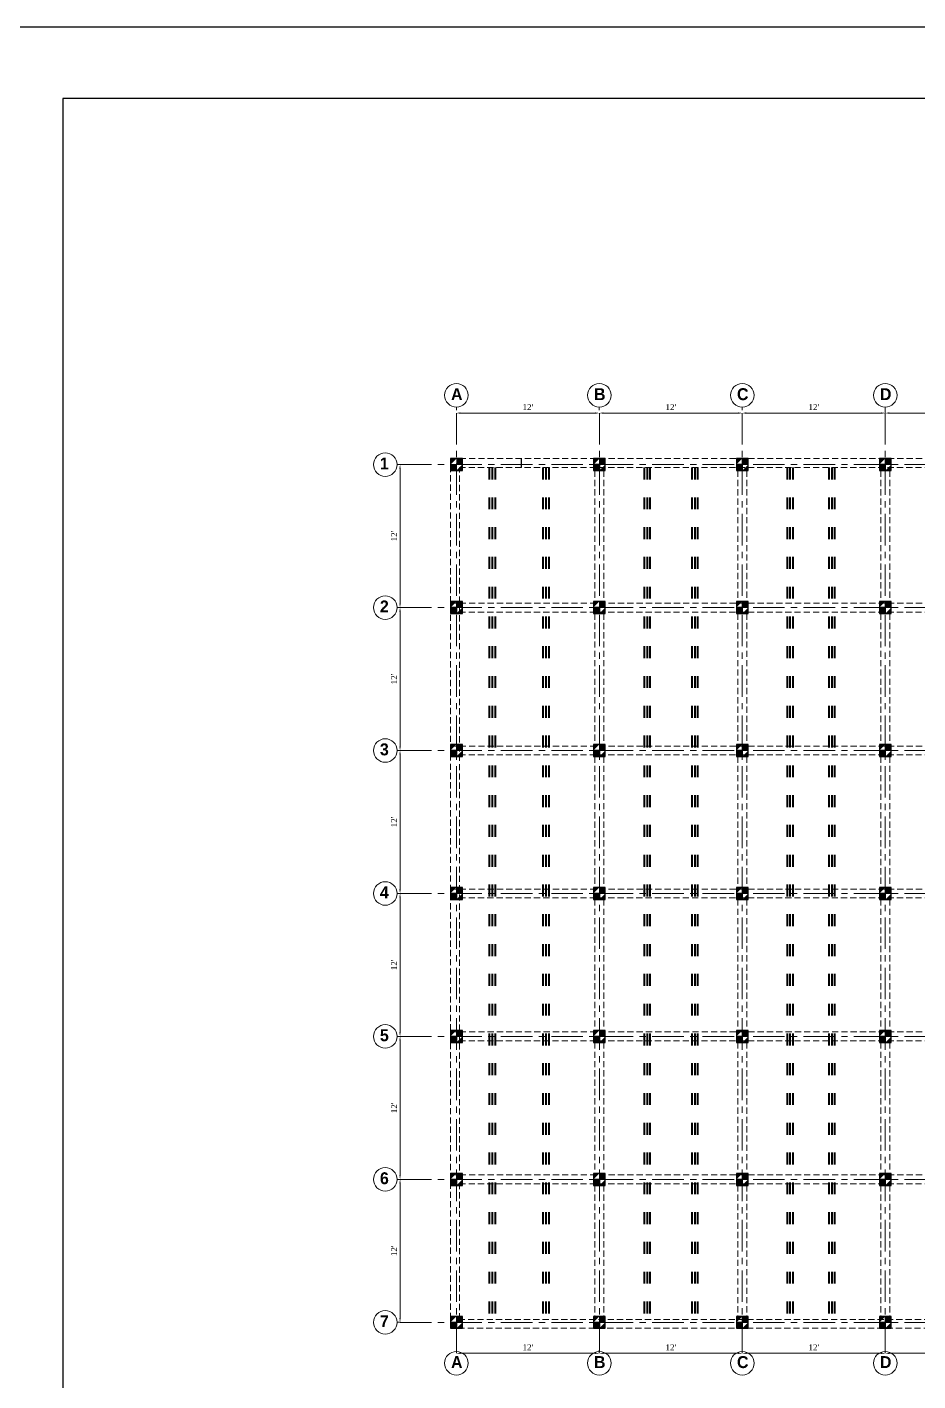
# Model space of a CAD drawing. Extents: x -2338379 to 930990, y -818978 to 106940.
# Drawn here: x 400474 to 401372, y -204330 to -202966 of the extents above; entities that cross this region are included whole.
import ezdxf

# ---------------------------------------------------------------- set-up
doc = ezdxf.new("R2010")
doc.units = 0
doc.header["$MEASUREMENT"] = 0
doc.header["$PDMODE"] = 34
for name, pattern in [('ACAD_ISO03W100', [30, 12, -18]), ('CENTER', [50.8, 31.75, -6.35, 6.35, -6.35]), ('DASHED2', [0.375, 0.25, -0.125])]:
    doc.linetypes.add(name, pattern=pattern)
doc.layers.get('0').update_dxf_attribs({"linetype": 'CONTINUOUS', "lineweight": 30})
doc.layers.get('DEFPOINTS').update_dxf_attribs({"linetype": 'CONTINUOUS'})
for name, color, linetype, lineweight in [('Center', 11, 'CENTER', 15), ('DIM', 6, 'CONTINUOUS', 20), ('DOOR&WIN', 3, 'CONTINUOUS', 18), ('Outline', 4, 'CONTINUOUS', 9), ('TEXT', 7, 'CONTINUOUS', 30)]:
    doc.layers.add(name, color=color, linetype=linetype, lineweight=lineweight)
doc.layers.add('dotline', color=113, linetype='ACAD_ISO03W100')
doc.layers.add('pillar12', color=7, linetype='CONTINUOUS')
doc.styles.get("Standard").update_dxf_attribs({"font": 'times.ttf', "height": 6})
doc.dimstyles.new('Standard$0', dxfattribs={"dimtxt": 6, "dimasz": 4, "dimexe": 3, "dimexo": 6, "dimgap": 3, "dimtad": 1, "dimdec": 1, "dimzin": 0, "dimdsep": 46, "dimlunit": 4, "dimtxsty": 'Standard', "dimcen": 0.09, "dimclrd": 6, "dimclre": 6, "dimclrt": 7, "dimadec": 0, "dimazin": 0, "dimtfac": 1, "dimtdec": 1, "dimtix": 1, "dimtofl": 0, "dimtmove": 1, "dimatfit": 3, "dimfxl": 1, "dimtolj": 1, "dimtzin": 0, "dimlwd": 18, "dimlwe": 18, "dimarcsym": 0})

# ---------------------------------------------------------------- blocks, each defined once
blk = doc.blocks.new('pill12')
h = blk.add_hatch(color=5)
h.paths.add_polyline_path([(-6, -6), (6, -6), (6, 6), (-6, 6)], flags=17)
edge = h.paths.add_edge_path(flags=17)
edge.add_line((6, 0), (-6, 0))
edge.add_line((0, 6), (0, -6))
for p, q in [((6, 0), (-6, 0)), ((0, 6), (0, -6))]:
    blk.add_line(p, q)
blk.add_lwpolyline([(-6, -6), (6, -6), (6, 6), (-6, 6)], close=True)
blk = doc.blocks.new('*D1281')
at = {"layer": 'DEFPOINTS', "color": 0, "lineweight": 30, "transparency": 16777216}
for p in [(400906.8, -203354.8), (401050.8, -203354.8), (401050.8, -203354.8)]:
    blk.add_point(p, dxfattribs=at)
at = {"layer": 'DIM', "color": 6, "lineweight": 18, "transparency": 16777216}
for p, q in [((400906.8, -203348.8), (400906.8, -203351.8)), ((401050.8, -203348.8), (401050.8, -203351.8)), ((400910.8, -203354.8), (401046.8, -203354.8))]:
    blk.add_line(p, q, dxfattribs=at)
at = {"layer": 'DIM', "color": 6, "lineweight": 30, "transparency": 16777216}
for points in [[(400910.8, -203354.1), (400910.8, -203355.5), (400906.8, -203354.8)], [(401046.8, -203354.1), (401046.8, -203355.5), (401050.8, -203354.8)]]:
    blk.add_solid(points, dxfattribs=at)
at = {"layer": 'DIM', "color": 7, "transparency": 16777216, "insert": (400978.8, -203348.8), "char_height": 6, "attachment_point": 5}
blk.add_mtext("\\A1;12'", dxfattribs=at)
blk = doc.blocks.new('*D1282')
at = {"layer": 'DEFPOINTS', "color": 0, "lineweight": 30, "transparency": 16777216}
for p in [(401050.8, -203354.8), (401194.8, -203354.8), (401194.8, -203354.8)]:
    blk.add_point(p, dxfattribs=at)
at = {"layer": 'DIM', "color": 6, "lineweight": 18, "transparency": 16777216}
for p, q in [((401050.8, -203348.8), (401050.8, -203351.8)), ((401194.8, -203348.8), (401194.8, -203351.8)), ((401054.8, -203354.8), (401190.8, -203354.8))]:
    blk.add_line(p, q, dxfattribs=at)
at = {"layer": 'DIM', "color": 6, "lineweight": 30, "transparency": 16777216}
for points in [[(401054.8, -203354.1), (401054.8, -203355.5), (401050.8, -203354.8)], [(401190.8, -203354.1), (401190.8, -203355.5), (401194.8, -203354.8)]]:
    blk.add_solid(points, dxfattribs=at)
at = {"layer": 'DIM', "color": 7, "transparency": 16777216, "insert": (401122.8, -203348.8), "char_height": 6, "attachment_point": 5}
blk.add_mtext("\\A1;12'", dxfattribs=at)
blk = doc.blocks.new('*D1283')
at = {"layer": 'DEFPOINTS', "color": 0, "lineweight": 30, "transparency": 16777216}
for p in [(401194.8, -203354.8), (401338.8, -203354.8), (401338.8, -203354.8)]:
    blk.add_point(p, dxfattribs=at)
at = {"layer": 'DIM', "color": 6, "lineweight": 18, "transparency": 16777216}
for p, q in [((401194.8, -203348.8), (401194.8, -203351.8)), ((401338.8, -203348.8), (401338.8, -203351.8)), ((401198.8, -203354.8), (401334.8, -203354.8))]:
    blk.add_line(p, q, dxfattribs=at)
at = {"layer": 'DIM', "color": 6, "lineweight": 30, "transparency": 16777216}
for points in [[(401198.8, -203354.1), (401198.8, -203355.5), (401194.8, -203354.8)], [(401334.8, -203354.1), (401334.8, -203355.5), (401338.8, -203354.8)]]:
    blk.add_solid(points, dxfattribs=at)
at = {"layer": 'DIM', "color": 7, "transparency": 16777216, "insert": (401266.8, -203348.8), "char_height": 6, "attachment_point": 5}
blk.add_mtext("\\A1;12'", dxfattribs=at)
blk = doc.blocks.new('*D1284')
at = {"color": 6, "lineweight": 18, "transparency": 16777216}
for p, q in [((401338.8, -203354.8), (401338.8, -203351.8)), ((401342.8, -203354.8), (401478.8, -203354.8)), ((401482.8, -203354.8), (401482.8, -203351.8))]:
    blk.add_line(p, q, dxfattribs=at)
at = {"color": 6, "lineweight": 30, "transparency": 16777216}
for points in [[(401342.8, -203354.1), (401342.8, -203355.5), (401338.8, -203354.8)], [(401478.8, -203354.1), (401478.8, -203355.5), (401482.8, -203354.8)]]:
    blk.add_solid(points, dxfattribs=at)
at = {"layer": 'DEFPOINTS', "color": 0, "lineweight": 30, "transparency": 16777216}
for p in [(401338.8, -203354.8), (401482.8, -203354.8), (401482.8, -203354.8)]:
    blk.add_point(p, dxfattribs=at)
at = {"color": 7, "lineweight": 30, "transparency": 16777216, "insert": (401410.8, -203348.8), "char_height": 6, "attachment_point": 5}
blk.add_mtext("\\A1;12'", dxfattribs=at)
blk = doc.blocks.new('*D1290')
at = {"color": 6, "lineweight": 18, "transparency": 16777216}
for p, q in [((400850.1, -203406.7), (400847.1, -203406.7)), ((400850.1, -203410.7), (400850.1, -203546.7)), ((400850.1, -203550.7), (400847.1, -203550.7))]:
    blk.add_line(p, q, dxfattribs=at)
at = {"color": 6, "lineweight": 30, "transparency": 16777216}
for points in [[(400849.4, -203410.7), (400850.7, -203410.7), (400850.1, -203406.7)], [(400849.4, -203546.7), (400850.7, -203546.7), (400850.1, -203550.7)]]:
    blk.add_solid(points, dxfattribs=at)
at = {"layer": 'DEFPOINTS', "color": 0, "lineweight": 30, "transparency": 16777216}
for p in [(400850.1, -203406.7), (400850.1, -203550.7), (400850.1, -203550.7)]:
    blk.add_point(p, dxfattribs=at)
at = {"color": 7, "lineweight": 30, "transparency": 16777216, "insert": (400844.1, -203478.7), "char_height": 6, "attachment_point": 5, "rotation": 90}
blk.add_mtext("\\A1;12'", dxfattribs=at)
blk = doc.blocks.new('*D1291')
at = {"color": 6, "lineweight": 18, "transparency": 16777216}
for p, q in [((400850.1, -203550.7), (400847.1, -203550.7)), ((400850.1, -203554.7), (400850.1, -203690.7)), ((400850.1, -203694.7), (400847.1, -203694.7))]:
    blk.add_line(p, q, dxfattribs=at)
at = {"color": 6, "lineweight": 30, "transparency": 16777216}
for points in [[(400849.4, -203554.7), (400850.7, -203554.7), (400850.1, -203550.7)], [(400849.4, -203690.7), (400850.7, -203690.7), (400850.1, -203694.7)]]:
    blk.add_solid(points, dxfattribs=at)
at = {"layer": 'DEFPOINTS', "color": 0, "lineweight": 30, "transparency": 16777216}
for p in [(400850.1, -203550.7), (400850.1, -203694.7), (400850.1, -203694.7)]:
    blk.add_point(p, dxfattribs=at)
at = {"color": 7, "lineweight": 30, "transparency": 16777216, "insert": (400844.1, -203622.7), "char_height": 6, "attachment_point": 5, "rotation": 90}
blk.add_mtext("\\A1;12'", dxfattribs=at)
blk = doc.blocks.new('*D1292')
at = {"color": 6, "lineweight": 18, "transparency": 16777216}
for p, q in [((400850.1, -203694.7), (400847.1, -203694.7)), ((400850.1, -203698.7), (400850.1, -203834.7)), ((400850.1, -203838.7), (400847.1, -203838.7))]:
    blk.add_line(p, q, dxfattribs=at)
at = {"color": 6, "lineweight": 30, "transparency": 16777216}
for points in [[(400849.4, -203698.7), (400850.7, -203698.7), (400850.1, -203694.7)], [(400849.4, -203834.7), (400850.7, -203834.7), (400850.1, -203838.7)]]:
    blk.add_solid(points, dxfattribs=at)
at = {"layer": 'DEFPOINTS', "color": 0, "lineweight": 30, "transparency": 16777216}
for p in [(400850.1, -203694.7), (400850.1, -203838.7), (400850.1, -203838.7)]:
    blk.add_point(p, dxfattribs=at)
at = {"color": 7, "lineweight": 30, "transparency": 16777216, "insert": (400844.1, -203766.7), "char_height": 6, "attachment_point": 5, "rotation": 90}
blk.add_mtext("\\A1;12'", dxfattribs=at)
blk = doc.blocks.new('*D1293')
at = {"color": 6, "lineweight": 18, "transparency": 16777216}
for p, q in [((400850.1, -203838.7), (400847.1, -203838.7)), ((400850.1, -203842.7), (400850.1, -203978.7)), ((400850.1, -203982.7), (400847.1, -203982.7))]:
    blk.add_line(p, q, dxfattribs=at)
at = {"color": 6, "lineweight": 30, "transparency": 16777216}
for points in [[(400849.4, -203842.7), (400850.7, -203842.7), (400850.1, -203838.7)], [(400849.4, -203978.7), (400850.7, -203978.7), (400850.1, -203982.7)]]:
    blk.add_solid(points, dxfattribs=at)
at = {"layer": 'DEFPOINTS', "color": 0, "lineweight": 30, "transparency": 16777216}
for p in [(400850.1, -203838.7), (400850.1, -203982.7), (400850.1, -203982.7)]:
    blk.add_point(p, dxfattribs=at)
at = {"color": 7, "lineweight": 30, "transparency": 16777216, "insert": (400844.1, -203910.7), "char_height": 6, "attachment_point": 5, "rotation": 90}
blk.add_mtext("\\A1;12'", dxfattribs=at)
blk = doc.blocks.new('*D1294')
at = {"color": 6, "lineweight": 18, "transparency": 16777216}
for p, q in [((400850.1, -203982.7), (400847.1, -203982.7)), ((400850.1, -203986.7), (400850.1, -204122.7)), ((400850.1, -204126.7), (400847.1, -204126.7))]:
    blk.add_line(p, q, dxfattribs=at)
at = {"color": 6, "lineweight": 30, "transparency": 16777216}
for points in [[(400849.4, -203986.7), (400850.7, -203986.7), (400850.1, -203982.7)], [(400849.4, -204122.7), (400850.7, -204122.7), (400850.1, -204126.7)]]:
    blk.add_solid(points, dxfattribs=at)
at = {"layer": 'DEFPOINTS', "color": 0, "lineweight": 30, "transparency": 16777216}
for p in [(400850.1, -203982.7), (400850.1, -204126.7), (400850.1, -204126.7)]:
    blk.add_point(p, dxfattribs=at)
at = {"color": 7, "lineweight": 30, "transparency": 16777216, "insert": (400844.1, -204054.7), "char_height": 6, "attachment_point": 5, "rotation": 90}
blk.add_mtext("\\A1;12'", dxfattribs=at)
blk = doc.blocks.new('*D1295')
at = {"color": 6, "lineweight": 18, "transparency": 16777216}
for p, q in [((400850.1, -204126.7), (400847.1, -204126.7)), ((400850.1, -204130.7), (400850.1, -204266.7)), ((400850.1, -204270.7), (400847.1, -204270.7))]:
    blk.add_line(p, q, dxfattribs=at)
at = {"color": 6, "lineweight": 30, "transparency": 16777216}
for points in [[(400849.4, -204130.7), (400850.7, -204130.7), (400850.1, -204126.7)], [(400849.4, -204266.7), (400850.7, -204266.7), (400850.1, -204270.7)]]:
    blk.add_solid(points, dxfattribs=at)
at = {"layer": 'DEFPOINTS', "color": 0, "lineweight": 30, "transparency": 16777216}
for p in [(400850.1, -204126.7), (400850.1, -204270.7), (400850.1, -204270.7)]:
    blk.add_point(p, dxfattribs=at)
at = {"color": 7, "lineweight": 30, "transparency": 16777216, "insert": (400844.1, -204198.7), "char_height": 6, "attachment_point": 5, "rotation": 90}
blk.add_mtext("\\A1;12'", dxfattribs=at)
blk = doc.blocks.new('*D1296')
at = {"color": 6, "lineweight": 18, "transparency": 16777216}
for p, q in [((400906.8, -204301.9), (400906.8, -204298.9)), ((400910.8, -204301.9), (401046.8, -204301.9)), ((401050.8, -204301.9), (401050.8, -204298.9))]:
    blk.add_line(p, q, dxfattribs=at)
at = {"color": 6, "lineweight": 30, "transparency": 16777216}
for points in [[(400910.8, -204301.3), (400910.8, -204302.6), (400906.8, -204301.9)], [(401046.8, -204301.3), (401046.8, -204302.6), (401050.8, -204301.9)]]:
    blk.add_solid(points, dxfattribs=at)
at = {"layer": 'DEFPOINTS', "color": 0, "lineweight": 30, "transparency": 16777216}
for p in [(400906.8, -204301.9), (401050.8, -204301.9), (401050.8, -204301.9)]:
    blk.add_point(p, dxfattribs=at)
at = {"color": 7, "lineweight": 30, "transparency": 16777216, "insert": (400978.8, -204295.9), "char_height": 6, "attachment_point": 5}
blk.add_mtext("\\A1;12'", dxfattribs=at)
blk = doc.blocks.new('*D1297')
at = {"color": 6, "lineweight": 18, "transparency": 16777216}
for p, q in [((401050.8, -204301.9), (401050.8, -204298.9)), ((401054.8, -204301.9), (401190.8, -204301.9)), ((401194.8, -204301.9), (401194.8, -204298.9))]:
    blk.add_line(p, q, dxfattribs=at)
at = {"color": 6, "lineweight": 30, "transparency": 16777216}
for points in [[(401054.8, -204301.3), (401054.8, -204302.6), (401050.8, -204301.9)], [(401190.8, -204301.3), (401190.8, -204302.6), (401194.8, -204301.9)]]:
    blk.add_solid(points, dxfattribs=at)
at = {"layer": 'DEFPOINTS', "color": 0, "lineweight": 30, "transparency": 16777216}
for p in [(401050.8, -204301.9), (401194.8, -204301.9), (401194.8, -204301.9)]:
    blk.add_point(p, dxfattribs=at)
at = {"color": 7, "lineweight": 30, "transparency": 16777216, "insert": (401122.8, -204295.9), "char_height": 6, "attachment_point": 5}
blk.add_mtext("\\A1;12'", dxfattribs=at)
blk = doc.blocks.new('*D1298')
at = {"color": 6, "lineweight": 18, "transparency": 16777216}
for p, q in [((401194.8, -204301.9), (401194.8, -204298.9)), ((401198.8, -204301.9), (401334.8, -204301.9)), ((401338.8, -204301.9), (401338.8, -204298.9))]:
    blk.add_line(p, q, dxfattribs=at)
at = {"color": 6, "lineweight": 30, "transparency": 16777216}
for points in [[(401198.8, -204301.3), (401198.8, -204302.6), (401194.8, -204301.9)], [(401334.8, -204301.3), (401334.8, -204302.6), (401338.8, -204301.9)]]:
    blk.add_solid(points, dxfattribs=at)
at = {"layer": 'DEFPOINTS', "color": 0, "lineweight": 30, "transparency": 16777216}
for p in [(401194.8, -204301.9), (401338.8, -204301.9), (401338.8, -204301.9)]:
    blk.add_point(p, dxfattribs=at)
at = {"color": 7, "lineweight": 30, "transparency": 16777216, "insert": (401266.8, -204295.9), "char_height": 6, "attachment_point": 5}
blk.add_mtext("\\A1;12'", dxfattribs=at)
blk = doc.blocks.new('*D1299')
at = {"color": 6, "lineweight": 18, "transparency": 16777216}
for p, q in [((401338.8, -204301.9), (401338.8, -204298.9)), ((401342.8, -204301.9), (401478.8, -204301.9)), ((401482.8, -204301.9), (401482.8, -204298.9))]:
    blk.add_line(p, q, dxfattribs=at)
at = {"color": 6, "lineweight": 30, "transparency": 16777216}
for points in [[(401342.8, -204301.3), (401342.8, -204302.6), (401338.8, -204301.9)], [(401478.8, -204301.3), (401478.8, -204302.6), (401482.8, -204301.9)]]:
    blk.add_solid(points, dxfattribs=at)
at = {"layer": 'DEFPOINTS', "color": 0, "lineweight": 30, "transparency": 16777216}
for p in [(401338.8, -204301.9), (401482.8, -204301.9), (401482.8, -204301.9)]:
    blk.add_point(p, dxfattribs=at)
at = {"color": 7, "lineweight": 30, "transparency": 16777216, "insert": (401410.8, -204295.9), "char_height": 6, "attachment_point": 5}
blk.add_mtext("\\A1;12'", dxfattribs=at)

msp = doc.modelspace()

# ---------------------------------------------------------------- hatches: boundary and pattern name
h = msp.add_hatch(color=5)
h.paths.add_polyline_path([(400900.84, -203412.74), (400912.84, -203412.74), (400912.84, -203400.74), (400900.84, -203400.74)], flags=16)
edge = h.paths.add_edge_path()
edge.add_line((400912.84, -203406.74), (400900.84, -203406.74))
edge.add_line((400906.84, -203400.74), (400906.84, -203412.74))

# ---------------------------------------------------------------- linework, layer by layer
at = {"lineweight": 30}
msp.add_line((400972.25, -203400.74), (400972.25, -203409.74), dxfattribs=at)
at = {"color": 3}
for points in [[(403616.02, -205212.39), (403616.02, -202965.99), (400438.42, -202965.99), (400438.42, -205212.39)], [(403544.02, -205140.39), (403544.02, -203037.99), (400510.42, -203037.99), (400510.42, -205140.39)]]:
    msp.add_lwpolyline(points, close=True, dxfattribs=at)
msp.add_lwpolyline([(400900.84, -203412.74), (400912.84, -203412.74), (400912.84, -203400.74), (400900.84, -203400.74)], close=True)
at = {"layer": 'Center'}
for p, q in [((400906.84, -203354.79), (400906.84, -204301.93)), ((401050.84, -203354.79), (401050.84, -204301.93)), ((401194.84, -203354.79), (401194.84, -204301.93)), ((401338.84, -203354.79), (401338.84, -204301.93)), ((400850.07, -203406.74), (402285.24, -203406.74)), ((400850.07, -203550.74), (402285.24, -203550.74)), ((400850.07, -203694.74), (402285.24, -203694.74)), ((400850.07, -203838.74), (402285.24, -203838.74)), ((400850.07, -203982.74), (402285.24, -203982.74)), ((400850.07, -204126.74), (402285.24, -204126.74)), ((400850.07, -204270.74), (402285.24, -204270.74))]:
    msp.add_line(p, q, dxfattribs=at)
at = {"layer": 'DOOR&WIN', "linetype": 'DASHED2', "ltscale": 25}
for p, q in [((400900.84, -203400.74), (402208.84, -203400.74)), ((400900.84, -204276.74), (400900.84, -203400.74)), ((400909.84, -203409.74), (402199.84, -203409.74)), ((400909.84, -204267.74), (400909.84, -203409.74)), ((401046.34, -203412.74), (401046.34, -203544.74)), ((401055.34, -203412.74), (401055.34, -203544.74)), ((401190.34, -203412.74), (401190.34, -203544.74)), ((401199.34, -203412.74), (401199.34, -203544.74)), ((401334.34, -203412.74), (401334.34, -203544.74)), ((401343.34, -203412.74), (401343.34, -203544.74)), ((400900.84, -203546.24), (402208.84, -203546.24)), ((400909.84, -203555.24), (402199.84, -203555.24)), ((401046.34, -203556.74), (401046.34, -203688.74)), ((401055.34, -203556.74), (401055.34, -203688.74)), ((401190.34, -203556.74), (401190.34, -203688.74)), ((401199.34, -203556.74), (401199.34, -203688.74)), ((401334.34, -203556.74), (401334.34, -203688.74)), ((401343.34, -203556.74), (401343.34, -203688.74)), ((400900.84, -203690.24), (402208.84, -203690.24)), ((400909.84, -203699.24), (402199.84, -203699.24)), ((401046.34, -203700.74), (401046.34, -203832.74)), ((401055.34, -203700.74), (401055.34, -203832.74)), ((401190.34, -203700.74), (401190.34, -203832.74)), ((401199.34, -203700.74), (401199.34, -203832.74)), ((401334.34, -203700.74), (401334.34, -203832.74)), ((401343.34, -203700.74), (401343.34, -203832.74)), ((400900.84, -203834.24), (402208.84, -203834.24)), ((400909.84, -203843.24), (402199.84, -203843.24)), ((401046.34, -203844.74), (401046.34, -203976.74)), ((401055.34, -203844.74), (401055.34, -203976.74)), ((401190.34, -203844.74), (401190.34, -203976.74)), ((401199.34, -203844.74), (401199.34, -203976.74)), ((401334.34, -203844.74), (401334.34, -203976.74)), ((401343.34, -203844.74), (401343.34, -203976.74)), ((400900.84, -203978.24), (402208.84, -203978.24)), ((400909.84, -203987.24), (402199.84, -203987.24)), ((401046.34, -203988.74), (401046.34, -204120.74)), ((401055.34, -203988.74), (401055.34, -204120.74)), ((401190.34, -203988.74), (401190.34, -204120.74)), ((401199.34, -203988.74), (401199.34, -204120.74)), ((401334.34, -203988.74), (401334.34, -204120.74)), ((401343.34, -203988.74), (401343.34, -204120.74)), ((400900.84, -204122.24), (402208.84, -204122.24)), ((400909.84, -204131.24), (402199.84, -204131.24)), ((401046.34, -204132.74), (401046.34, -204264.74)), ((401055.34, -204132.74), (401055.34, -204264.74)), ((401190.34, -204132.74), (401190.34, -204264.74)), ((401199.34, -204132.74), (401199.34, -204264.74)), ((401334.34, -204132.74), (401334.34, -204264.74)), ((401343.34, -204132.74), (401343.34, -204264.74)), ((402208.84, -204276.74), (400900.84, -204276.74)), ((402199.84, -204267.74), (400909.84, -204267.74))]:
    msp.add_line(p, q, dxfattribs=at)
at = {"layer": 'dotline', "lineweight": 40}
for p, q in [((400939.84, -203409.74), (400939.84, -204267.74)), ((400942.84, -203409.74), (400942.84, -204267.74)), ((400945.84, -203409.74), (400945.84, -204267.74)), ((400993.84, -203409.74), (400993.84, -204267.74)), ((400993.84, -203409.74), (400993.84, -204267.74)), ((400996.84, -203409.74), (400996.84, -204267.74)), ((400996.84, -203409.74), (400996.84, -204267.74)), ((400999.84, -203409.74), (400999.84, -204267.74)), ((400999.84, -203409.74), (400999.84, -204267.74)), ((401095.84, -203409.74), (401095.84, -204267.74)), ((401095.84, -203409.74), (401095.84, -204267.74)), ((401098.84, -203409.74), (401098.84, -204267.74)), ((401098.84, -203409.74), (401098.84, -204267.74)), ((401101.84, -203409.74), (401101.84, -204267.74)), ((401101.84, -203409.74), (401101.84, -204267.74)), ((401143.84, -203409.74), (401143.84, -204267.74)), ((401146.84, -203409.74), (401146.84, -204267.74)), ((401149.84, -203409.74), (401149.84, -204267.74)), ((401239.84, -203409.74), (401239.84, -204267.74)), ((401239.84, -203409.74), (401239.84, -204267.74)), ((401242.84, -203409.74), (401242.84, -204267.74)), ((401242.84, -203409.74), (401242.84, -204267.74)), ((401245.84, -203409.74), (401245.84, -204267.74)), ((401245.84, -203409.74), (401245.84, -204267.74)), ((401281.84, -203409.74), (401281.84, -204267.74)), ((401284.84, -203409.74), (401284.84, -204267.74)), ((401287.84, -203409.74), (401287.84, -204267.74))]:
    msp.add_line(p, q, dxfattribs=at)
at = {"layer": 'Outline'}
for centre in [(400906.84, -203336.92), (401050.84, -203336.92), (401194.84, -203336.92), (401338.84, -203336.92), (400835.21, -203406.74), (400835.21, -203550.74), (400835.21, -203694.74), (400835.21, -203838.74), (400835.21, -203982.74), (400835.21, -204126.74), (400835.21, -204270.74), (400906.84, -204311.94), (401050.84, -204311.94), (401194.84, -204311.94), (401338.84, -204311.94)]:
    msp.add_circle(centre, 11.86, dxfattribs=at)

# ---------------------------------------------------------------- block references
at = {"layer": 'pillar12'}
for p in [(401050.84, -203406.74), (401194.84, -203406.74), (401338.84, -203406.74), (400906.84, -203550.74), (401050.84, -203550.74), (401194.84, -203550.74), (401338.84, -203550.74), (400906.84, -203694.74), (401050.84, -203694.74), (401194.84, -203694.74), (401338.84, -203694.74), (400906.84, -203838.74), (401050.84, -203838.74), (401194.84, -203838.74), (401338.84, -203838.74), (400906.84, -203982.74), (401050.84, -203982.74), (401194.84, -203982.74), (401338.84, -203982.74), (400906.84, -204126.74), (401050.84, -204126.74), (401194.84, -204126.74), (401338.84, -204126.74), (400906.84, -204270.74), (401050.84, -204270.74), (401194.84, -204270.74), (401338.84, -204270.74)]:
    msp.add_blockref('pill12', p, dxfattribs=at)

# ---------------------------------------------------------------- texts
at = {"layer": 'TEXT', "char_height": 12, "width": 451.5, "attachment_point": 1}
for s, insert in [('{\\fCentury Gothic|b1|i0|c0|p34;A}', (400901.45, -203329.77)), ('{\\fCentury Gothic|b1|i0|c0|p34;B}', (401045.45, -203329.77)), ('{\\fCentury Gothic|b1|i0|c0|p34;C}', (401189.45, -203329.77)), ('{\\fCentury Gothic|b1|i0|c0|p34;D}', (401333.45, -203329.77)), ('{\\fCentury Gothic|b1|i0|c0|p34;1}', (400829.82, -203399.58)), ('{\\fCentury Gothic|b1|i0|c0|p34;2}', (400829.82, -203543.58)), ('{\\fCentury Gothic|b1|i0|c0|p34;3}', (400829.82, -203687.58)), ('{\\fCentury Gothic|b1|i0|c0|p34;4}', (400829.82, -203831.58)), ('{\\fCentury Gothic|b1|i0|c0|p34;5}', (400829.82, -203975.58)), ('{\\fCentury Gothic|b1|i0|c0|p34;6}', (400829.82, -204119.58)), ('{\\fCentury Gothic|b1|i0|c0|p34;7}', (400829.82, -204263.58)), ('{\\fCentury Gothic|b1|i0|c0|p34;A}', (400901.45, -204304.79)), ('{\\fCentury Gothic|b1|i0|c0|p34;B}', (401045.45, -204304.79)), ('{\\fCentury Gothic|b1|i0|c0|p34;C}', (401189.45, -204304.79)), ('{\\fCentury Gothic|b1|i0|c0|p34;D}', (401333.45, -204304.79))]:
    msp.add_mtext(s, dxfattribs=dict(at, insert=insert))

# ---------------------------------------------------------------- dimensions: what is measured, and where the dimension line sits
at = {"lineweight": 30}
for base, p1, p2, picture, middle in [((401482.84, -203354.79), (401338.84, -203354.79), (401482.84, -203354.79), '*D1284', (401410.84, -203348.79)), ((401050.84, -204301.93), (400906.84, -204301.93), (401050.84, -204301.93), '*D1296', (400978.84, -204295.93)), ((401194.84, -204301.93), (401050.84, -204301.93), (401194.84, -204301.93), '*D1297', (401122.84, -204295.93)), ((401338.84, -204301.93), (401194.84, -204301.93), (401338.84, -204301.93), '*D1298', (401266.84, -204295.93)), ((401482.84, -204301.93), (401338.84, -204301.93), (401482.84, -204301.93), '*D1299', (401410.84, -204295.93))]:
    dim = msp.add_linear_dim(base=base, p1=p1, p2=p2, dimstyle='Standard$0', override={"dimdec": 0, "dimtdec": 0, "dimfxl": 6, "dimfxlon": 1, "dimarcsym": 1}, dxfattribs=at)
    dim.commit()
    dim.dimension.update_dxf_attribs({"geometry": picture, "text_midpoint": middle})
for base, p1, p2, picture, middle in [((400850.07, -203550.74), (400850.07, -203406.74), (400850.07, -203550.74), '*D1290', (400844.07, -203478.74)), ((400850.07, -203694.74), (400850.07, -203550.74), (400850.07, -203694.74), '*D1291', (400844.07, -203622.74)), ((400850.07, -203838.74), (400850.07, -203694.74), (400850.07, -203838.74), '*D1292', (400844.07, -203766.74)), ((400850.07, -203982.74), (400850.07, -203838.74), (400850.07, -203982.74), '*D1293', (400844.07, -203910.74)), ((400850.07, -204126.74), (400850.07, -203982.74), (400850.07, -204126.74), '*D1294', (400844.07, -204054.74)), ((400850.07, -204270.74), (400850.07, -204126.74), (400850.07, -204270.74), '*D1295', (400844.07, -204198.74))]:
    dim = msp.add_linear_dim(base=base, p1=p1, p2=p2, angle=90, dimstyle='Standard$0', override={"dimdec": 0, "dimtdec": 0, "dimfxl": 6, "dimfxlon": 1, "dimarcsym": 1}, dxfattribs=at)
    dim.commit()
    dim.dimension.update_dxf_attribs({"geometry": picture, "text_midpoint": middle})
at = {"layer": 'DIM'}
for base, p1, p2, picture, middle in [((401050.84, -203354.79), (400906.84, -203354.79), (401050.84, -203354.79), '*D1281', (400978.84, -203348.79)), ((401194.84, -203354.79), (401050.84, -203354.79), (401194.84, -203354.79), '*D1282', (401122.84, -203348.79)), ((401338.84, -203354.79), (401194.84, -203354.79), (401338.84, -203354.79), '*D1283', (401266.84, -203348.79))]:
    dim = msp.add_linear_dim(base=base, p1=p1, p2=p2, dimstyle='Standard$0', override={"dimtxt": 9, "dimdec": 0, "dimfxl": 2}, dxfattribs=at)
    dim.commit()
    dim.dimension.update_dxf_attribs({"geometry": picture, "text_midpoint": middle})

doc.saveas('drawing.dxf')
